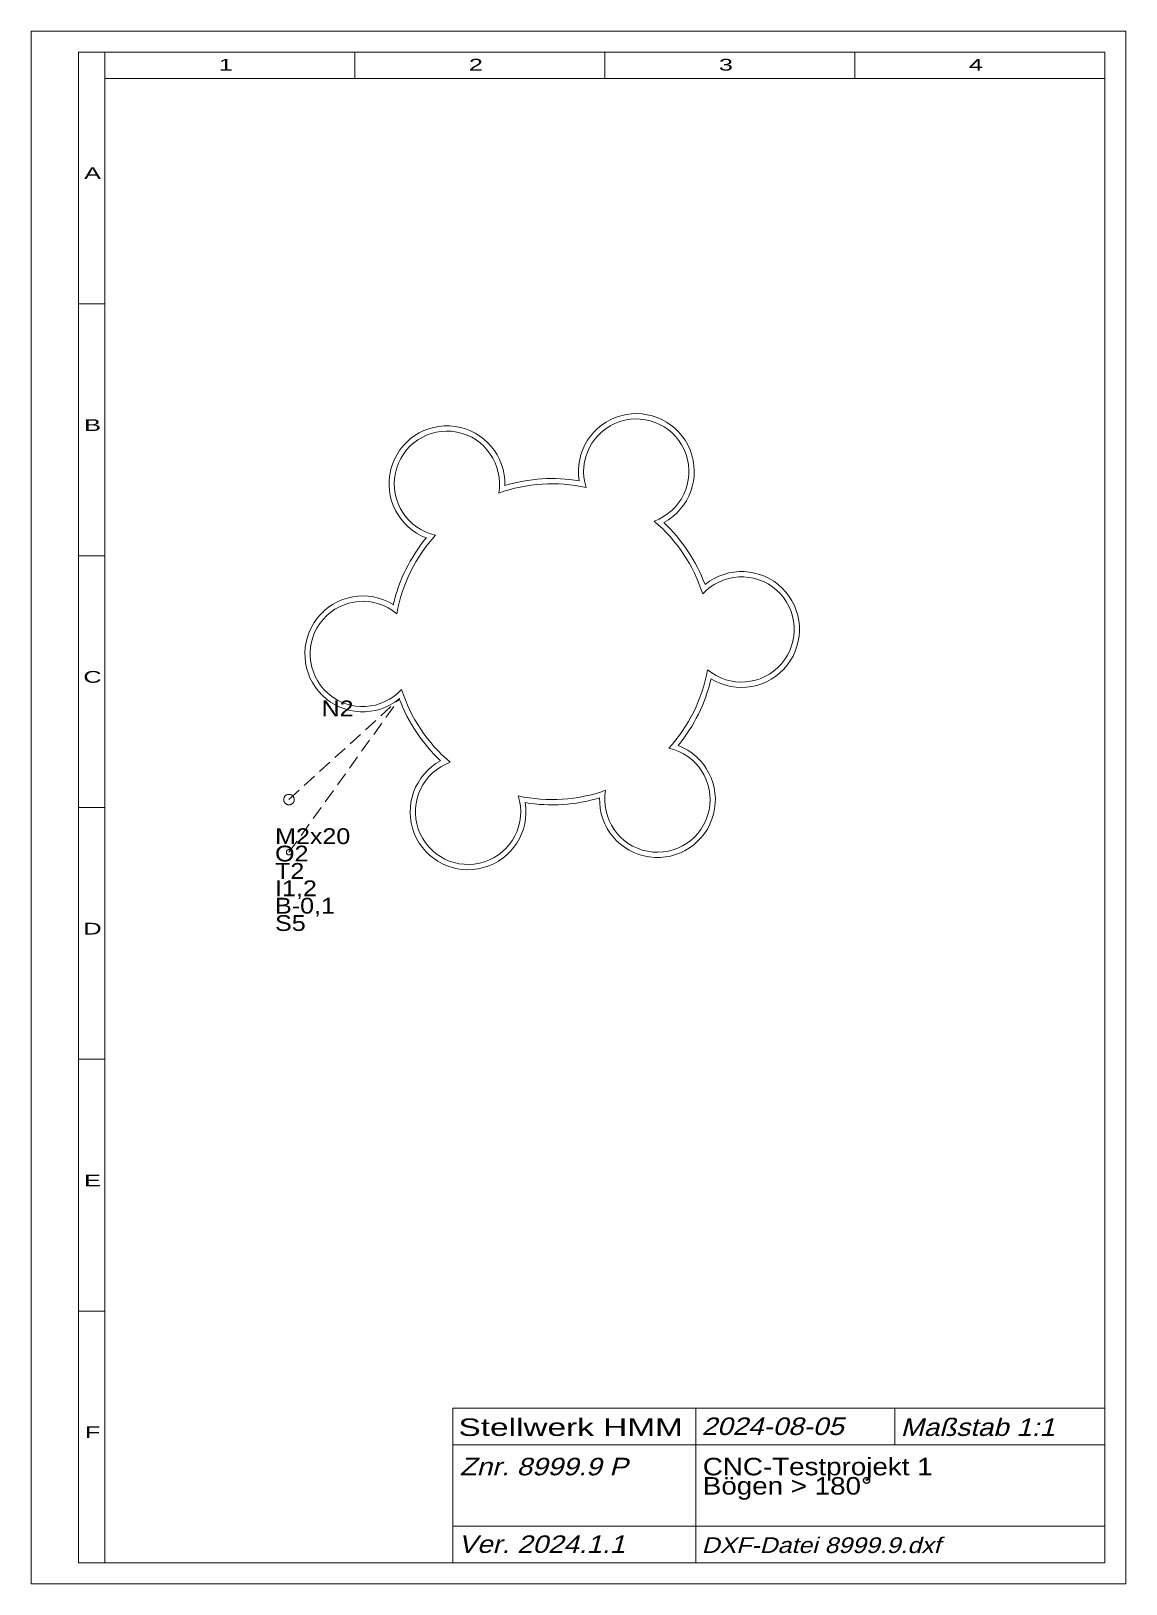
# Model space of a CAD drawing. Extents: x 1 to 209, y 1 to 296.
import ezdxf
from ezdxf.enums import TextEntityAlignment as Align

# ---------------------------------------------------------------- set-up
doc = ezdxf.new("R2010")
doc.units = 0
doc.header["$LTSCALE"] = 5.25
doc.linetypes.add('DASHED', pattern=[0.75, 0.5, -0.25])
doc.linetypes.add('PHANTOM', pattern=[2.5, 1.25, -0.25, 0.25, -0.25, 0.25, -0.25])
for name, color, linetype, lineweight in [('8999_14P', 190, 'CONTINUOUS', 0), ('8999_9P', 30, 'CONTINUOUS', 0), ('BESCHRIFTUNG0', 7, 'CONTINUOUS', 25), ('KONSTRUKTION', 7, 'CONTINUOUS', 0), ('STANDARD', 7, 'CONTINUOUS', 0)]:
    doc.layers.add(name, color=color, linetype=linetype, lineweight=lineweight)
doc.styles.add('Arial', font='arial.ttf')

msp = doc.modelspace()

# ---------------------------------------------------------------- linework, layer by layer
at = {"layer": '8999_14P'}
for p in [(76.08, 199.72), (69.81, 187.03), (70.96, 169.15)]:
    msp.add_point(p, dxfattribs=at)
at = {"layer": '8999_9P', "linetype": 'DASHED'}
for p in [(50, 140), (50, 150)]:
    msp.add_line(p, (70.96, 169.15), dxfattribs=at)
at = {"layer": '8999_9P', "linetype": 'PHANTOM'}
for centre, radius in [((50, 150), 1), ((50, 140), 0.5)]:
    msp.add_circle(centre, radius, dxfattribs=at)
at = {"layer": '8999_9P'}
for centre, radius, start, end in [((115.98, 212.32), 11, 298.2456, 549.1346), ((80, 210), 11, 358.2456, 609.1346), ((100, 180), 31, 80.4929, 106.8872), ((100, 180), 31, 20.4929, 46.8872), ((100, 180), 31, 140.4929, 166.8872), ((135.98, 182.32), 11, 238.2456, 489.1346), ((64.02, 177.68), 11, 58.2456, 309.1346), ((100, 180), 31, 320.4929, 346.8872), ((100, 180), 31, 200.4929, 226.8872), ((120, 150), 11, 178.2456, 429.1346), ((84.02, 147.68), 11, 118.2456, 369.1346), ((100, 180), 31, 260.4929, 286.8872)]:
    msp.add_arc(centre, radius, start, end, dxfattribs=at)
at = {"layer": 'KONSTRUKTION'}
for centre, radius, start, end in [((115.98, 212.32), 10, 289.7922, 557.588), ((80, 210), 10, 349.7922, 617.588), ((100, 180), 30, 77.588, 109.7922), ((100, 180), 30, 17.588, 49.7922), ((100, 180), 30, 137.588, 169.7922), ((135.98, 182.32), 10, 229.7922, 497.588), ((64.02, 177.68), 10, 49.7922, 317.588), ((100, 180), 30, 317.588, 349.7922), ((100, 180), 30, 197.588, 229.7922), ((120, 150), 10, 169.7922, 437.588), ((84.02, 147.68), 10, 109.7922, 377.588), ((100, 180), 30, 257.588, 289.7922)]:
    msp.add_arc(centre, radius, start, end, dxfattribs=at)
at = {"layer": 'STANDARD'}
for p, q in [((1, 1), (1, 296)), ((1, 296), (209, 296)), ((209, 296), (209, 1)), ((10, 5), (10, 292)), ((10, 292), (15, 292)), ((15, 292), (205, 292)), ((15, 287), (15, 292)), ((62.5, 292), (62.5, 287)), ((110, 292), (110, 287)), ((157.5, 292), (157.5, 287)), ((205, 292), (205, 287)), ((15, 287), (205, 287)), ((15, 5), (15, 287)), ((205, 287), (205, 5)), ((10, 244.17), (15, 244.17)), ((10, 196.33), (15, 196.33)), ((205, 182.12), (205, 5.12)), ((10, 148.5), (15, 148.5)), ((10, 100.67), (15, 100.67)), ((10, 52.83), (15, 52.83)), ((10, 5), (15, 5)), ((205, 5), (15, 5)), ((209, 1), (1, 1))]:
    msp.add_line(p, q, dxfattribs=at)
at = {"layer": 'STANDARD', "lineweight": 0}
for p, q in [((81.11, 34.4), (205, 34.4)), ((81.11, 34.4), (81.11, 5)), ((127.31, 34.4), (127.31, 5)), ((165.11, 34.4), (165.11, 27.4)), ((81.11, 27.4), (205, 27.4)), ((81.11, 12), (205, 12))]:
    msp.add_line(p, q, dxfattribs=at)

# ---------------------------------------------------------------- texts
at = {"layer": '8999_9P', "style": 'Arial', "width": 1.135026}
msp.add_text('N2', height=3, dxfattribs=at).set_placement((56.18, 165.83))
at = {"layer": '8999_9P', "insert": (47.36, 144.55), "char_height": 3, "attachment_point": 1, "line_spacing_factor": 0.66, "style": 'Arial'}
msp.add_mtext('\\W1.135081;M2x20\\PO2\\PT2\\PI1,2\\PB-0,1\\PS5', dxfattribs=at)
at = {"layer": 'BESCHRIFTUNG0', "style": 'Arial', "width": 1.365378}
msp.add_text('Stellwerk HMM', height=3.325, dxfattribs=at).set_placement((82.2, 32.44), align=Align.TOP_LEFT)
at = {"layer": 'BESCHRIFTUNG0', "style": 'Arial', "oblique": 15}
for s, height, width, p in [('2024-08-05', 3.325, 1.135137, (128.4, 32.62)), ('Maßstab 1:1', 3.325, 1.134935, (166.2, 32.44)), ('Znr. 8999.9 P', 3.325, 1.134923, (82.42, 24.96)), ('Ver. 2024.1.1', 3.325, 1.135102, (82.2, 10.22)), ('DXF-Datei 8999.9.dxf', 2.975, 1.134957, (128.4, 9.85))]:
    msp.add_text(s, height=height, dxfattribs=dict(at, width=width)).set_placement(p, align=Align.TOP_LEFT)
at = {"layer": 'BESCHRIFTUNG0', "insert": (128.62, 24.96), "char_height": 3.325, "attachment_point": 1, "line_spacing_factor": 0.66, "style": 'Arial'}
msp.add_mtext('\\W1.134991;CNC-Testprojekt 1\\PBögen > 180°', dxfattribs=at)
at = {"layer": 'STANDARD', "style": 'Arial'}
for s, width, p in [('1', 1.547923, (38, 290.72)), ('2', 1.547922, (85.5, 290.72)), ('3', 1.547923, (133, 290.72)), ('4', 1.547923, (180.5, 290.72)), ('A', 1.547987, (12.68, 270.1)), ('B', 1.547987, (12.68, 222.26)), ('C', 1.548103, (12.68, 174.43)), ('D', 1.548104, (12.68, 126.6)), ('E', 1.547987, (12.68, 78.76)), ('F', 1.547769, (12.68, 30.93))]:
    msp.add_text(s, height=2.23, dxfattribs=dict(at, width=width)).set_placement(p, align=Align.TOP_CENTER)

doc.saveas('drawing.dxf')
